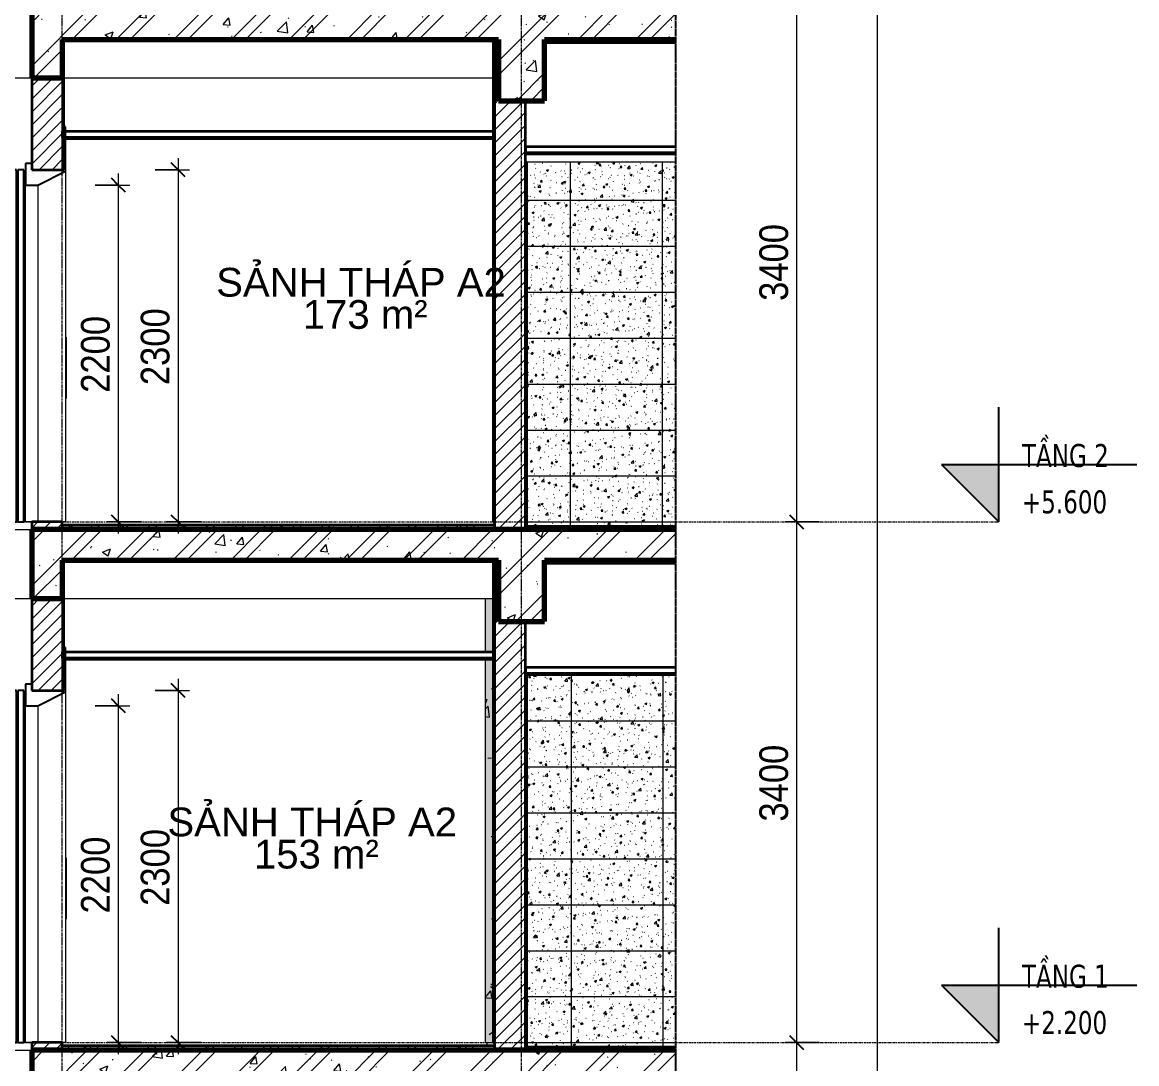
# Model space of a CAD drawing. Header units: millimetres. Extents: x 75015 to 108159, y -6470 to 34550.
# Drawn here: x 80291 to 87570, y 2062 to 8862 of the extents above; entities that cross this region are included whole.
import ezdxf

# ---------------------------------------------------------------- set-up
doc = ezdxf.new("R2010")
doc.units = ezdxf.units.MM
for name, pattern in [('Centre', [31.75, 6.35, -4.7625, 15.875, -4.7625]), ('Grid Line', [22.225, 12.7, -3.175, 3.175, -3.175]), ('Hidden', [7.14375, 4.7625, -2.38125])]:
    doc.linetypes.add(name, pattern=pattern)
for name, color, linetype, lineweight in [('0-1', 7, 'Continuous', 5), ('A-ANNO-DIMS', 211, 'Continuous', 9), ('A-ANNO-DIMS-75', 211, 'Continuous', 9), ('A-AREA-IDEN', 2, 'Continuous', 9), ('A-CLNG-1', 250, 'Continuous', 35), ('A-CLNG-FNSH-1', 7, 'Continuous', 18), ('A-CLNG-PATT-1', 9, 'Continuous', 18), ('A-CLNG-PATT-3', 13, 'Continuous', 18), ('A-DETL-GENF', 92, 'Continuous', 18), ('A-DETL-GENF-1', 9, 'Continuous', 18), ('A-DETL-GENF-3', 92, 'Hidden', 25), ('A-DETL-WIDE', 214, 'Continuous', 70), ('A-DOOR', 31, 'Continuous', 18), ('A-DOOR-1', 31, 'Continuous', 25), ('A-FLOR-1', 7, 'Continuous', 18), ('A-FLOR-FNSH-1', 250, 'Continuous', 35), ('A-FLOR-LEVL', 51, 'Continuous', 9), ('A-FLOR-LEVL-1', 51, 'Continuous', 25), ('A-FLOR-LEVL-2', 51, 'Centre', 9), ('A-FLOR-PATT-1', 43, 'Continuous', 18), ('A-FLOR-PATT-3', 8, 'Continuous', 18), ('A-WALL', 113, 'Continuous', 18), ('A-WALL-1', 250, 'Continuous', 35), ('A-WALL-PATT-1', 7, 'Continuous', 18), ('A-WALL-PATT-2', 9, 'Continuous', 18), ('A-WALL-PATT-4', 111, 'Continuous', 18), ('I-WALL', 2, 'Continuous', 18), ('I-WALL-1', 7, 'Continuous', 18), ('S-BEAM-1', 253, 'Continuous', 5), ('S-BEAM-2', 7, 'Continuous', 18), ('S-BEAM-3', 10, 'Continuous', 50), ('S-COLS-1', 7, 'Continuous', 18), ('S-GRID-1', 1, 'Grid Line', 9)]:
    doc.layers.add(name, color=color, linetype=linetype, lineweight=lineweight)
doc.styles.add('Arial', font='arial.ttf', dxfattribs={"height": 187.5})
doc.styles.add('Tahoma_B', font='tahomabd.ttf', dxfattribs={"width": 0.85, "height": 150})
doc.styles.add('UTM Avo', font='', dxfattribs={"width": 0.9, "height": 187.5})
doc.styles.get('UTM Avo').set_extended_font_data('UTM Avo')
doc.dimstyles.new('1_Dim_chi_tiet_2_5', dxfattribs={"dimscale": 304.8, "dimtxt": 187.368928, "dimasz": 0.295276, "dimexe": 0.246063, "dimexo": 0.0625, "dimgap": 0.024606, "dimtad": 1, "dimdec": 0, "dimrnd": 5, "dimzin": 0, "dimdsep": 46, "dimtxsty": 'UTM Avo', "dimblk1": 'OBLIQUE', "dimblk2": 'OBLIQUE', "dimsah": 1, "dimcen": 0.09, "dimdle": 0.246063, "dimazin": 0, "dimtfac": 1, "dimtdec": 4, "dimtix": 1, "dimtmove": 0, "dimatfit": 3, "dimfxl": 0.492126, "dimfxlon": 1, "dimtvp": 1, "dimtolj": 1, "dimtzin": 0, "dimarcsym": 2})
pattern_1 = [(50, (80335.15, 15725), (546.553, -47.817), [57.15, -628.65]), (355, (80335.15, 15725), (-105.728, 573.17), [45.72, -502.92]), (100.451, (80380.7, 15721), (440.828, 525.35), [48.57, -534.27]), (46.184, (80335.15, 15877.4), (813.237, -126.128), [85.725, -942.975]), (96.636, (80402.9, 15866.9), (712.207, 742.283), [72.855, -801.405]), (351.184, (80335.15, 15877.4), (712.215, 742.276), [68.58, -754.38]), (21, (80411.35, 15839.3), (454.843, -306.796), [57.15, -628.65]), (326, (80411.35, 15839.3), (185.406, 552.564), [45.72, -502.92]), (71.451, (80449.26, 15813.73), (640.251, 245.764), [48.57, -534.27]), (37.5, (80335.15, 15725), (9.2664, 253.665), [5.029, -491.795, 5.029, -505.511, -504.825]), (37.5, (80335.15, 15725), (9.2664, 253.665), [-1007.364, 5.029, -499.796]), (7.5, (80335.15, 15725), (200.4594, 300.5414), [5.029, -286.055, 5.029, -480.365, -192.405]), (7.5, (80335.15, 15725), (200.4594, 300.5414), [-776.478, 5.029, -187.376]), (327.5, (80165.23, 15725), (406.7728, -17.1864), [5.029, -185.471, 5.029, -589.331, -788.67]), (327.5, (80165.23, 15725), (406.7728, -17.1864), [-784.86, 5.029, -783.641]), (317.5, (80089.03, 15725), (444.388, 76.28), [5.029, -242.621, 5.029, -389.687, -560.07]), (317.5, (80089.03, 15725), (444.388, 76.28), [-642.366, 5.029, -555.041]), (45, (80335.15, 15725), (-188.5854, 188.5854), []), (45, (80335.15, 16010.75), (-188.5854, 188.5854), [])]
pattern_2 = [(50, (80335.15, 15725), (273.276, -23.909), [28.575, -314.325]), (355, (80335.15, 15725), (-52.8646, 286.585), [22.86, -251.46]), (100.451, (80357.93, 15723), (220.414, 262.6745), [24.285, -267.135]), (46.184, (80335.15, 15801.2), (406.619, -63.0646), [42.863, -471.488]), (96.636, (80369.04, 15795.94), (356.104, 371.141), [36.428, -400.703]), (351.184, (80335.15, 15801.2), (356.107, 371.138), [34.29, -377.19]), (21, (80373.25, 15782.15), (227.4212, -153.398), [28.575, -314.325]), (326, (80373.25, 15782.15), (92.7027, 276.282), [22.86, -251.46]), (71.451, (80392.2, 15769.37), (320.1254, 122.8816), [24.285, -267.135]), (37.5, (80335.15, 15725), (4.6325, 126.8326), [2.515, -245.897, 2.515, -252.755, -252.413]), (37.5, (80335.15, 15725), (4.6325, 126.8326), [-503.682, 2.515, -249.898]), (7.5, (80335.15, 15725), (100.2292, 150.2711), [2.515, -143.027, 2.515, -240.182, -96.203]), (7.5, (80335.15, 15725), (100.2292, 150.2711), [-388.239, 2.515, -93.688]), (327.5, (80250.19, 15725), (203.38684, -8.5935), [2.515, -92.735, 2.515, -294.665, -394.335]), (327.5, (80250.19, 15725), (203.38684, -8.5935), [-392.43, 2.515, -391.82]), (317.5, (80212.09, 15725), (222.1944, 38.1398), [2.515, -121.31, 2.515, -194.843, -280.035]), (317.5, (80212.09, 15725), (222.1944, 38.1398), [-321.183, 2.515, -277.52]), (45, (80335.15, 15725), (-94.2927, 94.2927), []), (45, (80335.15, 15867.88), (-94.2927, 94.2927), [])]
pattern_3 = [(45, (80335.154, 15725), (-26.5165, 26.5165), []), (135, (80335.154, 15725), (-26.5165, -26.5165), [])]
pattern_4 = [(50, (80335.15, 15725), (136.6383, -11.95415), [14.288, -157.163]), (355, (80335.15, 15725), (-26.4318, 143.293), [11.43, -125.73]), (100.451, (80346.54, 15724), (110.2073, 131.3379), [12.143, -133.568]), (46.184, (80335.15, 15763.1), (203.3093, -31.5316), [21.431, -235.744]), (96.636, (80352.1, 15760.47), (178.052, 185.5712), [18.214, -200.351]), (351.184, (80335.15, 15763.1), (178.0542, 185.5685), [17.145, -188.595]), (21, (80354.2, 15753.58), (113.7111, -76.6989), [14.287, -157.162]), (326, (80354.2, 15753.58), (46.352, 138.1412), [11.43, -125.73]), (71.451, (80363.68, 15747.18), (160.0634, 61.4411), [12.143, -133.568]), (37.5, (80335.154, 15725), (2.31655, 63.41591), [2.515, -121.691, 2.515, -125.12, -126.206]), (37.5, (80335.154, 15725), (2.31655, 63.41591), [-251.841, 2.515, -123.692]), (7.5, (80335.154, 15725), (50.11464, 75.13506), [2.515, -70.256, 2.515, -118.834, -48.101]), (7.5, (80335.154, 15725), (50.11464, 75.13506), [-194.12, 2.515, -45.587]), (327.5, (80292.673, 15725), (101.69342, -4.29674), [2.515, -45.11, 2.515, -146.075, -197.168]), (327.5, (80292.673, 15725), (101.69342, -4.29674), [-196.215, 2.515, -194.653]), (317.5, (80273.62, 15725), (111.0972, 19.0699), [2.515, -59.398, 2.515, -96.164, -140.018]), (317.5, (80273.62, 15725), (111.0972, 19.0699), [-160.592, 2.515, -137.503])]
pattern_5 = [(0, (80335.154, 15725), (304.8, 76.2), [25.146, -203.454, 25.146, -203.454, -1219.2]), (0, (80335.154, 15725), (304.8, 76.2), [-457.2, 25.146, -432.054, 25.146, -203.454, -533.4]), (0, (80335.154, 15725), (304.8, 76.2), [-1143, 25.146, -127.254, 25.146, -355.854]), (120, (80449.454, 15763.1), (-218.39114, 225.86454), [25.146, -203.454, 25.146, -203.454, -1219.2]), (120, (80449.454, 15763.1), (-218.39114, 225.86454), [-457.2, 25.146, -432.054, 25.146, -203.454, -533.4]), (120, (80449.454, 15763.1), (-218.39114, 225.86454), [-1143, 25.146, -127.254, 25.146, -355.854]), (240, (80487.554, 15915.5), (-86.40886, -302.06454), [25.146, -203.454, 25.146, -203.454, -1219.2]), (240, (80487.554, 15915.5), (-86.40886, -302.06454), [-457.2, 25.146, -432.054, 25.146, -203.454, -533.4]), (240, (80487.554, 15915.5), (-86.40886, -302.06454), [-1143, 25.146, -127.254, 25.146, -355.854])]
pattern_6 = [(45, (80335.154, 15725), (-42.4264, 42.4264), [])]
pattern_7 = [(50, (80335.15, 15725), (273.276, -23.909), [28.575, -314.325]), (355, (80335.15, 15725), (-52.8646, 286.585), [22.86, -251.46]), (100.451, (80357.93, 15723), (220.414, 262.6745), [24.285, -267.135]), (46.184, (80335.15, 15801.2), (406.619, -63.0646), [42.862, -471.487]), (96.636, (80369.04, 15795.94), (356.104, 371.141), [36.428, -400.703]), (351.184, (80335.15, 15801.2), (356.107, 371.138), [34.29, -377.19]), (21, (80373.25, 15782.15), (227.4212, -153.398), [28.575, -314.325]), (326, (80373.25, 15782.15), (92.7027, 276.282), [22.86, -251.46]), (71.451, (80392.2, 15769.37), (320.1254, 122.8816), [24.285, -267.135]), (37.5, (80335.15, 15725), (4.6325, 126.8326), [2.515, -245.897, 2.515, -252.755, -252.412]), (37.5, (80335.15, 15725), (4.6325, 126.8326), [-503.682, 2.515, -249.898]), (7.5, (80335.15, 15725), (100.2292, 150.2711), [2.515, -143.027, 2.515, -240.182, -96.202]), (7.5, (80335.15, 15725), (100.2292, 150.2711), [-388.239, 2.515, -93.688]), (327.5, (80250.19, 15725), (203.38684, -8.5935), [2.515, -92.735, 2.515, -294.665, -394.335]), (327.5, (80250.19, 15725), (203.38684, -8.5935), [-392.43, 2.515, -391.82]), (317.5, (80212.09, 15725), (222.1944, 38.1398), [2.515, -121.31, 2.515, -194.843, -280.035]), (317.5, (80212.09, 15725), (222.1944, 38.1398), [-321.183, 2.515, -277.52]), (45, (80335.15, 15725), (-94.2927, 94.2927), []), (45, (80335.15, 15867.88), (-94.2927, 94.2927), [])]
pattern_8 = [(0, (80335.15, 15725), (609.6, 152.4), [25.146, -432.054, 25.146, -432.054, -2438.4]), (0, (80335.15, 15725), (609.6, 152.4), [-914.4, 25.146, -889.254, 25.146, -432.054, -1066.8]), (0, (80335.15, 15725), (609.6, 152.4), [-2286, 25.146, -279.654, 25.146, -736.854]), (120, (80563.75, 15801.2), (-436.7823, 451.729), [25.146, -432.054, 25.146, -432.054, -2438.4]), (120, (80563.75, 15801.2), (-436.7823, 451.729), [-914.4, 25.146, -889.254, 25.146, -432.054, -1066.8]), (120, (80563.75, 15801.2), (-436.7823, 451.729), [-2286, 25.146, -279.654, 25.146, -736.854]), (240, (80639.95, 16106), (-172.8177, -604.129), [25.146, -432.054, 25.146, -432.054, -2438.4]), (240, (80639.95, 16106), (-172.8177, -604.129), [-914.4, 25.146, -889.254, 25.146, -432.054, -1066.8]), (240, (80639.95, 16106), (-172.8177, -604.129), [-2286, 25.146, -279.654, 25.146, -736.854])]
pattern_9 = [(45, (80335.154, 15725), (-39.77476, 39.77476), [])]
pattern_10 = [(50, (80335.15, 15725), (546.553, -47.817), [57.15, -628.65]), (355, (80335.15, 15725), (-105.728, 573.17), [45.72, -502.92]), (100.451, (80380.7, 15721), (440.828, 525.35), [48.57, -534.27]), (46.184, (80335.15, 15877.4), (813.237, -126.13), [85.725, -942.975]), (96.636, (80402.9, 15866.9), (712.207, 742.283), [72.855, -801.405]), (351.184, (80335.15, 15877.4), (712.215, 742.276), [68.58, -754.38]), (21, (80411.35, 15839.3), (454.843, -306.796), [57.15, -628.65]), (326, (80411.35, 15839.3), (185.406, 552.564), [45.72, -502.92]), (71.451, (80449.26, 15813.73), (640.251, 245.764), [48.57, -534.27]), (37.5, (80335.15, 15725), (9.2664, 253.665), [25.146, -471.678, 25.146, -485.394, -504.825]), (37.5, (80335.15, 15725), (9.2664, 253.665), [-1007.364, 25.146, -479.679]), (7.5, (80335.15, 15725), (200.4594, 300.5414), [25.146, -265.938, 25.146, -460.248, -192.405]), (7.5, (80335.15, 15725), (200.4594, 300.5414), [-776.478, 25.146, -167.259]), (327.5, (80165.23, 15725), (406.7728, -17.1864), [25.146, -165.354, 25.146, -569.214, -788.67]), (327.5, (80165.23, 15725), (406.7728, -17.1864), [-784.86, 25.146, -763.524]), (317.5, (80089.03, 15725), (444.388, 76.28), [25.146, -222.504, 25.146, -369.57, -560.07]), (317.5, (80089.03, 15725), (444.388, 76.28), [-642.366, 25.146, -534.924])]
pattern_11 = [(37.5, (80335.154, 15725), (-2.40047, 73.41204), [2.515, -55.397, 2.515, -62.255, -61.912]), (37.5, (80335.154, 15725), (-2.40047, 73.41204), [-122.682, 2.515, -59.398]), (7.5, (80335.15, 15725), (67.42816, 107.524), [2.515, -28.727, 2.515, -49.682, -20.002]), (7.5, (80335.15, 15725), (67.42816, 107.524), [-83.439, 2.515, -17.488]), (327.5, (80288.29, 15725), (118.6493, 0.21553), [2.515, -16.535, 2.515, -66.065, -89.535]), (327.5, (80288.29, 15725), (118.6493, 0.21553), [-87.63, 2.515, -87.02]), (317.5, (80288.29, 15725), (114.5339, 33.4393), [2.515, -7.01, 2.515, -42.443, -51.435]), (317.5, (80288.29, 15725), (114.5339, 33.4393), [-54.483, 2.515, -48.92])]

# ---------------------------------------------------------------- blocks, each defined once
blk = doc.blocks.new('NCV_TKTC_KET CAU_rvt-1-TKCS_THANG MÁY TM2 - MẶT CẮT')
at = {"layer": 'A-FLOR-PATT-1'}
h = blk.add_hatch(dxfattribs=at)
h.set_pattern_fill('FP_3', color=256, style=0, pattern_type=2)
h.set_pattern_definition(pattern_1)
h.paths.add_polyline_path([(83377.6, 8730), (83402.6, 8730), (83402.6, 8750), (83377.6, 8750), (83377.6, 8745.9)])
h.paths.add_polyline_path([(83702.6, 8730), (84557.2, 8730), (84557.2, 8750), (83702.6, 8750), (83702.6, 8730.3)])
h = blk.add_hatch(dxfattribs=at)
h.set_pattern_fill('FP_3', color=256, style=0, pattern_type=2)
h.set_pattern_definition(pattern_1)
h.paths.add_polyline_path([(83377.6, 8730), (83402.6, 8730), (83402.6, 8750), (83377.6, 8750), (83377.6, 8745.9)])
h.paths.add_polyline_path([(83702.6, 8730), (84557.2, 8730), (84557.2, 8750), (83702.6, 8750), (83702.6, 8730.3)])
h = blk.add_hatch(dxfattribs=at)
h.set_pattern_fill('FP_3', color=256, style=0, pattern_type=2)
h.set_pattern_definition(pattern_1)
h.paths.add_polyline_path([(83377.6, 5330), (83402.6, 5330), (83402.6, 5350), (83377.6, 5350), (83377.6, 5345.9)])
h.paths.add_polyline_path([(83702.6, 5330), (84557.2, 5330), (84557.2, 5350), (83702.6, 5350)])
h = blk.add_hatch(dxfattribs=at)
h.set_pattern_fill('FP_3', color=256, style=0, pattern_type=2)
h.set_pattern_definition(pattern_1)
h.paths.add_polyline_path([(83377.6, 5330), (83402.6, 5330), (83402.6, 5350), (83377.6, 5350), (83377.6, 5345.9)])
h.paths.add_polyline_path([(83702.6, 5330), (84557.2, 5330), (84557.2, 5350), (83702.6, 5350)])
at = {"layer": 'S-BEAM-1'}
for points in [[(80352.6, 8500), (80352.7, 8500), (80352.6, 8750)], [(80352.6, 5100), (80352.7, 5100), (80352.6, 5210.1)]]:
    blk.add_hatch(color=256, dxfattribs=at).paths.add_polyline_path(points)
at = {"layer": 'A-FLOR-FNSH-1'}
for p, q in [((83377.6, 8750), (83377.6, 8730)), ((83377.6, 8730), (83402.6, 8730)), ((83702.6, 8730), (84557.2, 8730)), ((83377.6, 5350), (83377.6, 5330)), ((83377.6, 5330), (83402.6, 5330)), ((83702.6, 5330), (84557.2, 5330))]:
    blk.add_line(p, q, dxfattribs=at)
at = {"layer": 'S-BEAM-2'}
for p, q in [((77452.6, 8500), (80352.6, 8500)), ((80562.6, 8500), (83367.6, 8500)), ((77452.6, 5550), (80352.6, 5550)), ((77452.6, 5100), (80352.6, 5100)), ((80562.6, 5100), (83367.6, 5100)), ((77452.6, 2150), (80352.6, 2150))]:
    blk.add_line(p, q, dxfattribs=at)
at = {"layer": 'S-BEAM-3'}
for p, q in [((80352.6, 8950), (80352.6, 8500)), ((80352.6, 5550), (80352.6, 5100))]:
    blk.add_line(p, q, dxfattribs=at)
at = {"layer": 'S-COLS-1'}
blk.add_line((83327.6, 2180), (83327.6, 2200), dxfattribs=at)
blk = doc.blocks.new('NCV_TKTC_TANG 2_rvt-1-TKCS_THANG MÁY TM2 - MẶT CẮT')
at = {"layer": 'A-CLNG-PATT-1'}
h = blk.add_hatch(dxfattribs=at)
h.set_pattern_fill('FP_5', color=256, style=0, pattern_type=2)
h.set_pattern_definition(pattern_3)
h.paths.add_polyline_path([(83577.6, 8000), (84557.2, 8000), (84557.2, 8010), (83577.6, 8010)])
at = {"layer": 'A-FLOR-1'}
h = blk.add_hatch(dxfattribs=at)
h.set_pattern_fill('FP_4', color=256, style=0, pattern_type=2)
h.set_pattern_definition(pattern_2)
h.paths.add_polyline_path([(83702.6, 5550), (84557.2, 5550), (84557.2, 5570), (83577.6, 5570), (83577.6, 5550)])
at = {"layer": 'A-WALL-PATT-1'}
h = blk.add_hatch(dxfattribs=at)
h.set_pattern_fill('FP_10', color=256, style=0, pattern_type=2)
h.set_pattern_definition([(0, (85072.56, 5600), (0, 300), []), (90, (85072.56, 5600), (-600, 4e-14), [])])
h.paths.add_polyline_path([(83587.6, 5570), (84557.2, 5570), (84557.2, 7950), (83587.6, 7950), (83587.6, 7684.4)])
at = {"layer": 'A-WALL-PATT-2'}
h = blk.add_hatch(dxfattribs=at)
h.set_pattern_fill('FP_11', color=256, style=0, pattern_type=2)
h.set_pattern_definition(pattern_5)
h.paths.add_polyline_path([(83587.6, 5550), (83587.6, 7950), (83577.6, 7950), (83577.6, 5550)])
h = blk.add_hatch(dxfattribs=at)
h.set_pattern_fill('FP_9', color=256, style=0, pattern_type=2)
h.set_pattern_definition(pattern_4)
h.paths.add_polyline_path([(83587.6, 5570), (84557.2, 5570), (84557.2, 7950), (83587.6, 7950), (83587.6, 7684.4)])
at = {"layer": 'A-CLNG-1'}
for p, q in [((84557.2, 8050), (83577.6, 8050)), ((83577.6, 8050), (83577.6, 8010)), ((84557.2, 8010), (83577.6, 8010))]:
    blk.add_line(p, q, dxfattribs=at)
at = {"layer": 'A-CLNG-FNSH-1'}
for p, q in [((83577.6, 8010), (83577.6, 8000)), ((83577.6, 8000), (84557.2, 8000))]:
    blk.add_line(p, q, dxfattribs=at)
at = {"layer": 'A-FLOR-FNSH-1'}
for p, q in [((84557.2, 5570), (83577.6, 5570)), ((83577.6, 5570), (83577.6, 5550))]:
    blk.add_line(p, q, dxfattribs=at)
at = {"layer": 'A-WALL-1'}
for p, q in [((83577.6, 7950), (83577.6, 5550)), ((83587.6, 7950), (83577.6, 7950)), ((83587.6, 5550), (83587.6, 7950))]:
    blk.add_line(p, q, dxfattribs=at)
at = {"layer": 'I-WALL-1'}
blk.add_line((84557.2, 7950), (83587.6, 7950), dxfattribs=at)
blk = doc.blocks.new('NCV_TKTC_TANG 1_rvt-1-TKCS_THANG MÁY TM2 - MẶT CẮT')
at = {"layer": 'A-CLNG-PATT-1'}
h = blk.add_hatch(dxfattribs=at)
h.set_pattern_fill('FP_5', color=256, style=0, pattern_type=2)
h.set_pattern_definition(pattern_3)
h.paths.add_polyline_path([(84557.2, 4600), (84557.2, 4610), (83577.6, 4610), (83577.6, 4600)])
at = {"layer": 'A-FLOR-1'}
h = blk.add_hatch(dxfattribs=at)
h.set_pattern_fill('FP_4', color=256, style=0, pattern_type=2)
h.set_pattern_definition(pattern_2)
h.paths.add_polyline_path([(83774, 2150), (84557.2, 2150), (84557.2, 2170), (83577.6, 2170), (83577.6, 2150)])
at = {"layer": 'A-WALL-PATT-1'}
h = blk.add_hatch(dxfattribs=at)
h.set_pattern_fill('FP_12', color=256, style=0, pattern_type=2)
h.set_pattern_definition([(0, (85677.56, 2200), (0, 300), []), (90, (85677.56, 2200), (-600, 4e-14), [])])
h.paths.add_polyline_path([(83587.6, 2170), (84557.2, 2170), (84557.2, 4600), (83587.6, 4600), (83587.6, 2735.8)])
at = {"layer": 'A-WALL-PATT-2'}
h = blk.add_hatch(dxfattribs=at)
h.set_pattern_fill('FP_11', color=256, style=0, pattern_type=2)
h.set_pattern_definition(pattern_5)
h.paths.add_polyline_path([(83587.6, 2150), (83587.6, 4600), (83577.6, 4600), (83577.6, 2150)])
h = blk.add_hatch(dxfattribs=at)
h.set_pattern_fill('FP_9', color=256, style=0, pattern_type=2)
h.set_pattern_definition(pattern_4)
h.paths.add_polyline_path([(83587.6, 2170), (84557.2, 2170), (84557.2, 4600), (83587.6, 4600), (83587.6, 2735.8)])
at = {"layer": 'A-CLNG-1'}
for p, q in [((84557.2, 4650), (83577.6, 4650)), ((83577.6, 4650), (83577.6, 4610)), ((84557.2, 4610), (83577.6, 4610))]:
    blk.add_line(p, q, dxfattribs=at)
at = {"layer": 'A-CLNG-FNSH-1'}
for p, q in [((83577.6, 4610), (83577.6, 4600)), ((83577.6, 4600), (84557.2, 4600))]:
    blk.add_line(p, q, dxfattribs=at)
at = {"layer": 'A-FLOR-FNSH-1'}
for p, q in [((84557.2, 2170), (83577.6, 2170)), ((83577.6, 2170), (83577.6, 2150))]:
    blk.add_line(p, q, dxfattribs=at)
at = {"layer": 'A-WALL-1'}
for p, q in [((83577.6, 4600), (83577.6, 2150)), ((83587.6, 4600), (83577.6, 4600)), ((83587.6, 2150), (83587.6, 4600))]:
    blk.add_line(p, q, dxfattribs=at)
blk = doc.blocks.new('Thang may HIEN - Dài x Rộng - 2200x1200-551375-TKCS_THANG MÁY TM2 - MẶT CẮT')
at = {"layer": 'A-DOOR'}
for p, q in [((77952.6, 4700), (80102.6, 4700)), ((80572.6, 4490), (80572.6, 2200)), ((80312.6, 2200), (80312.6, 4400)), ((80392.6, 4400), (80392.6, 2200)), ((80576.6, 3405.9), (80572.6, 3405.9)), ((80576.6, 3405.9), (80576.6, 3005.9)), ((80572.6, 3005.9), (80576.6, 3005.9)), ((80352.6, 2200), (80312.6, 2200)), ((80572.6, 2200), (80552.6, 2200))]:
    blk.add_line(p, q, dxfattribs=at)
at = {"layer": 'A-DOOR-1'}
for p, q in [((80552.6, 4780), (80552.6, 4500)), ((80572.6, 4780), (80552.6, 4780)), ((80572.6, 4490), (80572.6, 4780)), ((77952.6, 4700), (77902.6, 4700)), ((77902.6, 4700), (77902.6, 2200)), ((77952.6, 2200), (77952.6, 4700)), ((80152.6, 4700), (80102.6, 4700)), ((80102.6, 4700), (80102.6, 2200)), ((80152.6, 2200), (80152.6, 4700)), ((80352.6, 4540), (80312.6, 4540)), ((80312.6, 4540), (80312.6, 4400)), ((80352.6, 4500), (80352.6, 4540)), ((80102.6, 4450), (77952.6, 4450)), ((77952.6, 4450), (77952.6, 4400)), ((80102.6, 4400), (80102.6, 4450)), ((80252.2, 4500), (80212.2, 4500)), ((80212.2, 4500), (80212.2, 2200)), ((80252.2, 2200), (80252.2, 4500)), ((80302.2, 4500), (80262.2, 4500)), ((80262.2, 4500), (80262.2, 2200)), ((80302.2, 2200), (80302.2, 4500)), ((80552.6, 4500), (80352.6, 4500)), ((80392.6, 4400), (80572.6, 4490)), ((77952.6, 4400), (80102.6, 4400)), ((80312.6, 4400), (80392.6, 4400)), ((77902.6, 2200), (77952.6, 2200)), ((80102.6, 2250), (77952.6, 2250)), ((77952.6, 2250), (77952.6, 2200)), ((77952.6, 2200), (80102.6, 2200)), ((80102.6, 2200), (80102.6, 2250)), ((80102.6, 2200), (80152.6, 2200)), ((80212.2, 2200), (80252.2, 2200)), ((80262.2, 2200), (80302.2, 2200))]:
    blk.add_line(p, q, dxfattribs=at)
blk = doc.blocks.new('Thang may HIEN - Dài x Rộng - 2200x1200-V3-TKCS_THANG MÁY TM2 - MẶT CẮT')
at = {"layer": 'A-DOOR'}
for p, q in [((77952.6, 8100), (80102.6, 8100)), ((80572.6, 7890), (80572.6, 5600)), ((80312.6, 5600), (80312.6, 7800)), ((80392.6, 7800), (80392.6, 5600)), ((80576.6, 6805.9), (80572.6, 6805.9)), ((80576.6, 6805.9), (80576.6, 6405.9)), ((80572.6, 6405.9), (80576.6, 6405.9)), ((80352.6, 5600), (80312.6, 5600)), ((80572.6, 5600), (80552.6, 5600))]:
    blk.add_line(p, q, dxfattribs=at)
at = {"layer": 'A-DOOR-1'}
for p, q in [((80552.6, 8180), (80552.6, 7900)), ((80572.6, 8180), (80552.6, 8180)), ((80572.6, 7890), (80572.6, 8180)), ((77952.6, 8100), (77902.6, 8100)), ((77902.6, 8100), (77902.6, 5600)), ((77952.6, 5600), (77952.6, 8100)), ((80152.6, 8100), (80102.6, 8100)), ((80102.6, 8100), (80102.6, 5600)), ((80152.6, 5600), (80152.6, 8100)), ((80352.6, 7940), (80312.6, 7940)), ((80312.6, 7940), (80312.6, 7800)), ((80352.6, 7900), (80352.6, 7940)), ((80252.2, 7900), (80212.2, 7900)), ((80212.2, 7900), (80212.2, 5600)), ((80252.2, 5600), (80252.2, 7900)), ((80302.2, 7900), (80262.2, 7900)), ((80262.2, 7900), (80262.2, 5600)), ((80302.2, 5600), (80302.2, 7900)), ((80552.6, 7900), (80352.6, 7900)), ((80392.6, 7800), (80572.6, 7890)), ((80102.6, 7850), (77952.6, 7850)), ((77952.6, 7850), (77952.6, 7800)), ((77952.6, 7800), (80102.6, 7800)), ((80102.6, 7800), (80102.6, 7850)), ((80312.6, 7800), (80392.6, 7800)), ((80102.6, 5650), (77952.6, 5650)), ((77952.6, 5650), (77952.6, 5600)), ((80102.6, 5600), (80102.6, 5650)), ((77902.6, 5600), (77952.6, 5600)), ((77952.6, 5600), (80102.6, 5600)), ((80102.6, 5600), (80152.6, 5600)), ((80212.2, 5600), (80252.2, 5600)), ((80262.2, 5600), (80302.2, 5600))]:
    blk.add_line(p, q, dxfattribs=at)
blk = doc.blocks.new('BORDER VIEW - BORDER VIEW-3767618-TKCS_THANG MÁY TM2 - MẶT CẮT')
at = {"layer": 'A-DETL-GENF-3'}
blk.add_line((84557.2, 33952.5), (84557.2, -4450), dxfattribs=at)
blk = doc.blocks.new('Level - CAO ĐỘ LEVEL-350587-TKCS_THANG MÁY TM2 - MẶT CẮT')
at = {"layer": 'A-FLOR-LEVL'}
blk.add_hatch(color=256, dxfattribs=at).paths.add_polyline_path([(86670.3, 2575), (86670.3, 2200), (86295.3, 2575)])
at = {"layer": 'A-FLOR-LEVL-1'}
for p, q in [((86670.3, 2200), (86670.3, 2950)), ((86295.3, 2575), (86670.3, 2200)), ((86295.3, 2575), (87570.3, 2575))]:
    blk.add_line(p, q, dxfattribs=at)
blk = doc.blocks.new('DIMBLOCK11-TKCS_THANG MÁY TM2 - MẶT CẮT')
at = {"layer": 'A-ANNO-DIMS-75', "lineweight": 25}
for p, q in [((85349.1, 9000), (85304.1, 9045)), ((85349.1, 9000), (85394.1, 8955)), ((85349.1, 5600), (85304.1, 5645)), ((85349.1, 5600), (85394.1, 5555))]:
    blk.add_line(p, q, dxfattribs=at)
at = {"layer": 'A-ANNO-DIMS-75'}
for p, q in [((85499.1, 9000), (85274.1, 9000)), ((85349.1, 9000), (85349.1, 5600)), ((85349.1, 9000), (85499.1, 9000)), ((85499.1, 5600), (85274.1, 5600)), ((85349.1, 5600), (85499.1, 5600))]:
    blk.add_line(p, q, dxfattribs=at)
at = {"layer": 'A-ANNO-DIMS-75', "color": 0, "insert": (85105.5, 7043.2), "char_height": 187.5, "width": 616.236, "attachment_point": 1, "rotation": 90, "line_spacing_factor": 1.110334, "style": 'UTM Avo'}
blk.add_mtext('3400', dxfattribs=at)
blk = doc.blocks.new('_Oblique')
at = {"color": 0, "linetype": 'ByBlock', "lineweight": -2}
blk.add_line((-0.5, -0.5), (0.5, 0.5), dxfattribs=at)
blk = doc.blocks.new('DIMBLOCK12-TKCS_THANG MÁY TM2 - MẶT CẮT')
at = {"layer": 'A-ANNO-DIMS-75', "lineweight": 25}
for p, q in [((85349.1, 5600), (85304.1, 5645)), ((85349.1, 5600), (85394.1, 5555)), ((85349.1, 2200), (85304.1, 2245)), ((85349.1, 2200), (85394.1, 2155))]:
    blk.add_line(p, q, dxfattribs=at)
at = {"layer": 'A-ANNO-DIMS-75'}
for p, q in [((85499.1, 5600), (85274.1, 5600)), ((85349.1, 5600), (85349.1, 2200)), ((85349.1, 5600), (85499.1, 5600)), ((85499.1, 2200), (85274.1, 2200)), ((85349.1, 2200), (85499.1, 2200))]:
    blk.add_line(p, q, dxfattribs=at)
at = {"layer": 'A-ANNO-DIMS-75', "color": 0, "insert": (85105.5, 3643.2), "char_height": 187.5, "width": 616.236, "attachment_point": 1, "rotation": 90, "line_spacing_factor": 1.110334, "style": 'UTM Avo'}
blk.add_mtext('3400', dxfattribs=at)
blk = doc.blocks.new('DIMBLOCK13-TKCS_THANG MÁY TM2 - MẶT CẮT')
at = {"layer": 'A-ANNO-DIMS-75'}
for p, q in [((85499.1, 2200), (85274.1, 2200)), ((85349.1, 2200), (85349.1, -2075)), ((85349.1, 2200), (85499.1, 2200)), ((85499.1, -2000), (85274.1, -2000)), ((85349.1, -2000), (85499.1, -2000))]:
    blk.add_line(p, q, dxfattribs=at)
at = {"layer": 'A-ANNO-DIMS-75', "lineweight": 25}
for p, q in [((85349.1, 2200), (85304.1, 2245)), ((85349.1, 2200), (85394.1, 2155)), ((85349.1, -2000), (85304.1, -1955)), ((85349.1, -2000), (85394.1, -2045))]:
    blk.add_line(p, q, dxfattribs=at)
at = {"layer": 'A-ANNO-DIMS-75', "color": 0, "insert": (85105.5, -156.8), "char_height": 187.5, "width": 616.236, "attachment_point": 1, "rotation": 90, "line_spacing_factor": 1.110334, "style": 'UTM Avo'}
blk.add_mtext('4200', dxfattribs=at)
blk = doc.blocks.new('DIMBLOCK14-TKCS_THANG MÁY TM2 - MẶT CẮT')
at = {"layer": 'A-ANNO-DIMS-75'}
for p, q in [((85874.1, 33875), (85874.1, -2075)), ((85724.1, 33800), (85949.1, 33800)), ((85874.1, 33800), (85724.1, 33800)), ((86024.1, -2000), (85799.1, -2000)), ((85874.1, -2000), (86024.1, -2000))]:
    blk.add_line(p, q, dxfattribs=at)
at = {"layer": 'A-ANNO-DIMS-75', "lineweight": 25}
for p, q in [((85874.1, 33800), (85829.1, 33845)), ((85874.1, 33800), (85919.1, 33755)), ((85874.1, -2000), (85829.1, -1955)), ((85874.1, -2000), (85919.1, -2045))]:
    blk.add_line(p, q, dxfattribs=at)
at = {"layer": 'A-ANNO-DIMS-75', "color": 0, "insert": (85630.5, 15579), "char_height": 187.5, "width": 770.294, "attachment_point": 1, "rotation": 90, "line_spacing_factor": 1.110334, "style": 'UTM Avo'}
blk.add_mtext('35800', dxfattribs=at)
blk = doc.blocks.new('DIMBLOCK20-TKCS_THANG MÁY TM2 - MẶT CẮT')
at = {"layer": 'A-ANNO-DIMS-75', "lineweight": 25}
for p, q in [((80918, 4400), (80873, 4445)), ((80918, 4400), (80963, 4355)), ((80918, 2200), (80873, 2245)), ((80918, 2200), (80963, 2155))]:
    blk.add_line(p, q, dxfattribs=at)
at = {"layer": 'A-ANNO-DIMS-75'}
for p, q in [((80918, 4475), (80918, 2125)), ((80768, 4400), (80993, 4400)), ((80918, 4400), (80768, 4400)), ((81068, 2200), (80843, 2200)), ((80918, 2200), (81068, 2200))]:
    blk.add_line(p, q, dxfattribs=at)
at = {"layer": 'A-ANNO-DIMS-75', "color": 0, "insert": (80674.4, 3043.2), "char_height": 187.5, "width": 616.236, "attachment_point": 1, "rotation": 90, "line_spacing_factor": 1.110334, "style": 'UTM Avo'}
blk.add_mtext('2200', dxfattribs=at)
blk = doc.blocks.new('DIMBLOCK21-TKCS_THANG MÁY TM2 - MẶT CẮT')
at = {"layer": 'A-ANNO-DIMS-75', "lineweight": 25}
for p, q in [((81308.5, 4500), (81263.5, 4545)), ((81308.5, 4500), (81353.5, 4455)), ((81308.5, 2200), (81263.5, 2245)), ((81308.5, 2200), (81353.5, 2155))]:
    blk.add_line(p, q, dxfattribs=at)
at = {"layer": 'A-ANNO-DIMS-75'}
for p, q in [((81308.5, 4575), (81308.5, 2125)), ((81158.5, 4500), (81383.5, 4500)), ((81308.5, 4500), (81158.5, 4500)), ((81458.5, 2200), (81233.5, 2200)), ((81308.5, 2200), (81458.5, 2200))]:
    blk.add_line(p, q, dxfattribs=at)
at = {"layer": 'A-ANNO-DIMS-75', "color": 0, "insert": (81064.9, 3093.2), "char_height": 187.5, "width": 616.236, "attachment_point": 1, "rotation": 90, "line_spacing_factor": 1.110334, "style": 'UTM Avo'}
blk.add_mtext('2300', dxfattribs=at)
blk = doc.blocks.new('DIMBLOCK22-TKCS_THANG MÁY TM2 - MẶT CẮT')
at = {"layer": 'A-ANNO-DIMS-75'}
for p, q in [((80918, 7875), (80918, 5525)), ((80768, 7800), (80993, 7800)), ((80918, 7800), (80768, 7800)), ((81068, 5600), (80843, 5600)), ((80918, 5600), (81068, 5600))]:
    blk.add_line(p, q, dxfattribs=at)
at = {"layer": 'A-ANNO-DIMS-75', "lineweight": 25}
for p, q in [((80918, 7800), (80873, 7845)), ((80918, 7800), (80963, 7755)), ((80918, 5600), (80873, 5645)), ((80918, 5600), (80963, 5555))]:
    blk.add_line(p, q, dxfattribs=at)
at = {"layer": 'A-ANNO-DIMS-75', "color": 0, "insert": (80674.4, 6443.2), "char_height": 187.5, "width": 616.236, "attachment_point": 1, "rotation": 90, "line_spacing_factor": 1.110334, "style": 'UTM Avo'}
blk.add_mtext('2200', dxfattribs=at)
blk = doc.blocks.new('DIMBLOCK23-TKCS_THANG MÁY TM2 - MẶT CẮT')
at = {"layer": 'A-ANNO-DIMS-75', "lineweight": 25}
for p, q in [((81308.5, 7900), (81263.5, 7945)), ((81308.5, 7900), (81353.5, 7855)), ((81308.5, 5600), (81263.5, 5645)), ((81308.5, 5600), (81353.5, 5555))]:
    blk.add_line(p, q, dxfattribs=at)
at = {"layer": 'A-ANNO-DIMS-75'}
for p, q in [((81308.5, 7975), (81308.5, 5525)), ((81158.5, 7900), (81383.5, 7900)), ((81308.5, 7900), (81158.5, 7900)), ((81458.5, 5600), (81233.5, 5600)), ((81308.5, 5600), (81458.5, 5600))]:
    blk.add_line(p, q, dxfattribs=at)
at = {"layer": 'A-ANNO-DIMS-75', "color": 0, "insert": (81064.9, 6493.2), "char_height": 187.5, "width": 616.236, "attachment_point": 1, "rotation": 90, "line_spacing_factor": 1.110334, "style": 'UTM Avo'}
blk.add_mtext('2300', dxfattribs=at)

msp = doc.modelspace()

# ---------------------------------------------------------------- hatches: boundary and pattern name
at = {"layer": 'A-CLNG-PATT-3'}
h = msp.add_hatch(dxfattribs=at)
h.set_pattern_fill('FP_14', color=256, style=0, pattern_type=2)
h.set_pattern_definition(pattern_8)
h.paths.add_polyline_path([(82796.8, 8100), (83377.6, 8100), (83377.6, 8110), (80552.6, 8110), (80552.6, 8100), (82308.2, 8100)])
h = msp.add_hatch(dxfattribs=at)
h.set_pattern_fill('FP_14', color=256, style=0, pattern_type=2)
h.set_pattern_definition(pattern_8)
h.paths.add_polyline_path([(82796.8, 4700), (83377.6, 4700), (83377.6, 4710), (80552.6, 4710), (80552.6, 4700), (81819.6, 4700)])
at = {"layer": 'A-DETL-GENF-1'}
h = msp.add_hatch(dxfattribs=at)
h.set_pattern_fill('FP_3', color=256, style=0, pattern_type=2)
h.set_pattern_definition(pattern_1)
h.paths.add_polyline_path([(83702.6, 8350), (83702.6, 8750), (84557.2, 8750), (84557.2, 8950), (80352.7, 8950), (80352.7, 8500), (80552.7, 8500), (80552.7, 8750), (83402.6, 8750), (83402.6, 8350)])
h.paths.add_polyline_path([(77152.6, 8350), (77452.6, 8350), (77452.6, 8950), (76952.6, 8950), (76952.6, 8750), (77152.6, 8750)])
h = msp.add_hatch(dxfattribs=at)
h.set_pattern_fill('FP_3', color=256, style=0, pattern_type=2)
h.set_pattern_definition(pattern_1)
h.paths.add_polyline_path([(77452.6, 4950), (77452.6, 5550), (76952.6, 5550), (76952.6, 5350), (77152.6, 5350), (77152.6, 4950)])
h.paths.add_polyline_path([(83402.6, 4950), (83702.6, 4950), (83702.6, 5350), (84557.2, 5350), (84557.2, 5550), (80352.7, 5550), (80352.7, 5100), (80552.7, 5100), (80552.7, 5350), (83402.6, 5350), (83402.6, 5210.1)])
h = msp.add_hatch(dxfattribs=at)
h.set_pattern_fill('FP_3', color=256, style=0, pattern_type=2)
h.set_pattern_definition(pattern_1)
h.paths.add_polyline_path([(77452.6, 1550), (77452.6, 2150), (76952.6, 2150), (76952.6, 1950), (77152.6, 1950), (77152.6, 1550)])
h.paths.add_polyline_path([(83702.6, 1550), (83702.6, 1950), (84557.2, 1950), (84557.2, 2150), (80352.7, 2150), (80352.7, 1700), (80552.7, 1700), (80552.7, 1950), (83402.6, 1950), (83402.6, 1550)])
at = {"layer": 'A-FLOR-PATT-3'}
h = msp.add_hatch(dxfattribs=at)
h.set_pattern_fill('FP_2', color=256, style=0, pattern_type=2)
h.set_pattern_definition(pattern_7)
h.paths.add_polyline_path([(83377.6, 5550), (83377.6, 5580), (80552.6, 5580), (80552.7, 5550), (81682.6, 5550)])
h = msp.add_hatch(dxfattribs=at)
h.set_pattern_fill('FP_2', color=256, style=0, pattern_type=2)
h.set_pattern_definition(pattern_7)
h.paths.add_polyline_path([(83377.6, 2150), (83377.6, 2180), (80552.6, 2180), (80552.7, 2150), (82796.8, 2150)])
at = {"layer": 'A-WALL-PATT-4'}
h = msp.add_hatch(dxfattribs=at)
h.set_pattern_fill('FP_6', color=256, style=0, pattern_type=2)
h.set_pattern_definition(pattern_9)
h.paths.add_polyline_path([(80562.6, 7900), (80562.6, 8750), (80552.7, 8750), (80552.7, 7900)])
h.paths.add_polyline_path([(80560.1, 8950), (80562.6, 8950), (80562.6, 9000), (80552.6, 9000), (80552.7, 8950)])
h = msp.add_hatch(dxfattribs=at)
h.set_pattern_fill('FP_6', color=256, style=0, pattern_type=2)
h.set_pattern_definition(pattern_9)
h.paths.add_polyline_path([(83367.6, 5600), (83377.6, 5600), (83377.6, 8750), (83367.6, 8750), (83367.6, 7684.4)])
h.paths.add_polyline_path([(83367.6, 8950), (83377.6, 8950), (83377.6, 9000), (83367.6, 9000)])
h = msp.add_hatch(dxfattribs=at)
h.set_pattern_fill('FP_1', color=256, style=0, pattern_type=2)
h.set_pattern_definition(pattern_6)
h.paths.add_polyline_path([(83377.6, 5550), (83577.6, 5550), (83577.6, 8350), (83402.6, 8350), (83402.6, 8750), (83377.6, 8750), (83377.6, 7684.4)])
h = msp.add_hatch(dxfattribs=at)
h.set_pattern_fill('FP_1', color=256, style=0, pattern_type=2)
h.set_pattern_definition(pattern_6)
h.paths.add_polyline_path([(80552.6, 5550), (80552.6, 5600), (80352.6, 5600), (80352.7, 5550)])
h.paths.add_polyline_path([(80552.6, 7900), (80552.6, 8500), (80352.7, 8500), (80352.7, 7900)])
h = msp.add_hatch(dxfattribs=at)
h.set_pattern_fill('FP_6', color=256, style=0, pattern_type=2)
h.set_pattern_definition(pattern_9)
h.paths.add_polyline_path([(80552.7, 4500), (80562.6, 4500), (80562.6, 5350), (80552.7, 5350), (80552.6, 4500)])
h = msp.add_hatch(dxfattribs=at)
h.set_pattern_fill('FP_6', color=256, style=0, pattern_type=2)
h.set_pattern_definition(pattern_9)
h.paths.add_polyline_path([(83367.6, 2200), (83377.6, 2200), (83377.6, 5350), (83367.6, 5350), (83367.6, 2735.8)])
h = msp.add_hatch(dxfattribs=at)
h.set_pattern_fill('FP_1', color=256, style=0, pattern_type=2)
h.set_pattern_definition(pattern_6)
h.paths.add_polyline_path([(83377.6, 2150), (83577.6, 2150), (83577.6, 4950), (83402.6, 4950), (83402.6, 5350), (83377.6, 5350), (83377.6, 2735.8)])
h = msp.add_hatch(dxfattribs=at)
h.set_pattern_fill('FP_1', color=256, style=0, pattern_type=2)
h.set_pattern_definition(pattern_6)
h.paths.add_polyline_path([(80352.7, 2150), (80552.6, 2150), (80552.6, 2200), (80352.6, 2200), (80352.6, 2150)])
h.paths.add_polyline_path([(80552.6, 4500), (80552.6, 5100), (80352.7, 5100), (80352.7, 4500)])
h = msp.add_hatch(dxfattribs=at)
h.set_pattern_fill('FP_7', color=256, style=0, pattern_type=2)
h.set_pattern_definition(pattern_10)
h.paths.add_polyline_path([(83317.6, 2200), (83327.6, 2200), (83327.6, 4700), (83317.6, 4700), (83317.6, 2735.8)])
h.paths.add_polyline_path([(83317.6, 4750), (83327.6, 4750), (83327.6, 5100), (83317.6, 5100)])
h = msp.add_hatch(dxfattribs=at)
h.set_pattern_fill('FP_15', color=256, style=0, pattern_type=2)
h.set_pattern_definition(pattern_11)
h.paths.add_polyline_path([(83317.6, 2200), (83327.6, 2200), (83327.6, 4700), (83317.6, 4700), (83317.6, 2735.8)])
h.paths.add_polyline_path([(83317.6, 4750), (83327.6, 4750), (83327.6, 5100), (83317.6, 5100)])
h = msp.add_hatch(dxfattribs=at)
h.set_pattern_fill('FP_7', color=256, style=0, pattern_type=2)
h.set_pattern_definition(pattern_10)
h.paths.add_polyline_path([(83327.6, 2200), (83367.6, 2200), (83367.6, 4700), (83327.6, 4700), (83327.6, 2735.8)])
h.paths.add_polyline_path([(83327.6, 4750), (83367.6, 4750), (83367.6, 5100), (83327.6, 5100)])
h = msp.add_hatch(dxfattribs=at)
h.set_pattern_fill('FP_15', color=256, style=0, pattern_type=2)
h.set_pattern_definition(pattern_11)
h.paths.add_polyline_path([(83327.6, 2200), (83367.6, 2200), (83367.6, 4700), (83327.6, 4700), (83327.6, 2735.8)])
h.paths.add_polyline_path([(83327.6, 4750), (83367.6, 4750), (83367.6, 5100), (83327.6, 5100)])

# ---------------------------------------------------------------- linework, layer by layer
at = {"layer": 'A-CLNG-1'}
for p, q in [((83377.6, 8150), (80552.6, 8150)), ((80552.6, 8150), (80552.6, 8110)), ((83377.6, 8110), (80552.6, 8110)), ((83377.6, 4750), (80552.6, 4750)), ((80552.6, 4750), (80552.6, 4710)), ((83377.6, 4710), (80552.6, 4710))]:
    msp.add_line(p, q, dxfattribs=at)
at = {"layer": 'A-CLNG-FNSH-1'}
for p, q in [((80552.6, 8110), (80552.6, 8100)), ((80552.6, 8100), (83377.6, 8100)), ((80552.6, 4710), (80552.6, 4700)), ((80552.6, 4700), (83377.6, 4700))]:
    msp.add_line(p, q, dxfattribs=at)
at = {"layer": 'A-DETL-WIDE'}
for p, q in [((80352.7, 8950), (80352.7, 8500)), ((80552.7, 8500), (80552.7, 8750)), ((80552.7, 8750), (83402.6, 8750)), ((83402.6, 8750), (83402.6, 8350)), ((83702.6, 8350), (83702.6, 8750)), ((83702.6, 8750), (84557.2, 8750)), ((80352.7, 8500), (80552.7, 8500)), ((83402.6, 8350), (83702.6, 8350)), ((84557.2, 5550), (80352.7, 5550)), ((80352.7, 5550), (80352.7, 5100)), ((80552.7, 5100), (80552.7, 5350)), ((80552.7, 5350), (83402.6, 5350)), ((83402.6, 5350), (83402.6, 4950)), ((83702.6, 4950), (83702.6, 5350)), ((83702.6, 5350), (84557.2, 5350)), ((80352.7, 5100), (80552.7, 5100)), ((83402.6, 4950), (83702.6, 4950)), ((84557.2, 2150), (80352.7, 2150)), ((80352.7, 2150), (80352.7, 1700))]:
    msp.add_line(p, q, dxfattribs=at)
at = {"layer": 'A-FLOR-FNSH-1'}
for p, q in [((83377.6, 5580), (80552.6, 5580)), ((80552.6, 5580), (80552.6, 5550)), ((83377.6, 2180), (80552.6, 2180))]:
    msp.add_line(p, q, dxfattribs=at)
at = {"layer": 'A-FLOR-LEVL-2'}
for p, q in [((75014.7, 5600), (86670.3, 5600)), ((75014.7, 2200), (86670.3, 2200))]:
    msp.add_line(p, q, dxfattribs=at)
at = {"layer": 'A-WALL'}
for p, q in [((80552.6, 7900), (80552.6, 8500)), ((80552.6, 4500), (80552.6, 5100))]:
    msp.add_line(p, q, dxfattribs=at)
at = {"layer": 'A-WALL-1'}
for p, q in [((80352.6, 8800), (80352.6, 7900)), ((80562.6, 7900), (80562.6, 8750)), ((83367.6, 8750), (83367.6, 5600)), ((83377.6, 5550), (83377.6, 8750)), ((83577.6, 5550), (83577.6, 8350)), ((80352.6, 7900), (80562.6, 7900)), ((80352.6, 5600), (80352.6, 5550)), ((80552.6, 5600), (80352.6, 5600)), ((80552.6, 5550), (80552.6, 5600)), ((83367.6, 5600), (83377.6, 5600)), ((80352.6, 5400), (80352.6, 4500)), ((80562.6, 4500), (80562.6, 5350)), ((83367.6, 5350), (83367.6, 2200)), ((83377.6, 2150), (83377.6, 5350)), ((83577.6, 2150), (83577.6, 4950)), ((80352.6, 4500), (80562.6, 4500)), ((80352.6, 2200), (80352.6, 2150)), ((80552.6, 2200), (80352.6, 2200)), ((80552.6, 2150), (80552.6, 2200)), ((83367.6, 2200), (83377.6, 2200))]:
    msp.add_line(p, q, dxfattribs=at)
at = {"layer": 'I-WALL'}
for p, q in [((83317.6, 4750), (83317.6, 5100)), ((83317.6, 2200), (83317.6, 4700)), ((83317.6, 2200), (83367.6, 2200))]:
    msp.add_line(p, q, dxfattribs=at)
at = {"layer": 'S-GRID-1'}
for p, q in [((80552.6, -3920.3), (80552.6, 32410.9)), ((83552.6, -3920.3), (83552.6, 32410.9))]:
    msp.add_line(p, q, dxfattribs=at)

# ---------------------------------------------------------------- block references
at = {"layer": '0-1'}
for name in ['NCV_TKTC_KET CAU_rvt-1-TKCS_THANG MÁY TM2 - MẶT CẮT', 'NCV_TKTC_TANG 2_rvt-1-TKCS_THANG MÁY TM2 - MẶT CẮT', 'NCV_TKTC_TANG 1_rvt-1-TKCS_THANG MÁY TM2 - MẶT CẮT']:
    msp.add_blockref(name, (0, 0), dxfattribs=at)
at = {"layer": 'A-DETL-GENF'}
msp.add_blockref('BORDER VIEW - BORDER VIEW-3767618-TKCS_THANG MÁY TM2 - MẶT CẮT', (0, 0), dxfattribs=at)
at = {"layer": 'A-DOOR'}
for name in ['Thang may HIEN - Dài x Rộng - 2200x1200-V3-TKCS_THANG MÁY TM2 - MẶT CẮT', 'Thang may HIEN - Dài x Rộng - 2200x1200-551375-TKCS_THANG MÁY TM2 - MẶT CẮT']:
    msp.add_blockref(name, (0, 0), dxfattribs=at)
at = {"layer": 'A-FLOR-LEVL-1'}
for p in [(0, 3400), (0, 0)]:
    msp.add_blockref('Level - CAO ĐỘ LEVEL-350587-TKCS_THANG MÁY TM2 - MẶT CẮT', p, dxfattribs=at)

# ---------------------------------------------------------------- texts
at = {"layer": 'A-AREA-IDEN', "char_height": 187.5, "line_spacing_factor": 0.936439, "style": 'Arial'}
for s, insert, width, attachment_point in [('\\pt3.75,7.5,11.25,15,18.75,22.5,26.25,30,33.75,37.5,41.25,45,48.75,52.5,56.25,60,63.75,67.5,71.25,75,78.75,82.5,86.25,90,93.75,97.5,101.25,105,108.75,112.5,116.25,120;SẢNH THÁP A2', (82503.6, 7068.7), 1895.25, 8), ('\\pt3.75,7.5,11.25,15,18.75,22.5,26.25,30,33.75,37.5,41.25,45,48.75,52.5,56.25,60,63.75,67.5,71.25,75,78.75,82.5,86.25,90,93.75,97.5,101.25,105,108.75,112.5,116.25,120;173 m²', (82530.8, 6953.4), 823.5, 5), ('\\pt3.75,7.5,11.25,15,18.75,22.5,26.25,30,33.75,37.5,41.25,45,48.75,52.5,56.25,60,63.75,67.5,71.25,75,78.75,82.5,86.25,90,93.75,97.5,101.25,105,108.75,112.5,116.25,120;SẢNH THÁP A2', (82185, 3544.7), 1895.25, 8), ('\\pt3.75,7.5,11.25,15,18.75,22.5,26.25,30,33.75,37.5,41.25,45,48.75,52.5,56.25,60,63.75,67.5,71.25,75,78.75,82.5,86.25,90,93.75,97.5,101.25,105,108.75,112.5,116.25,120;153 m²', (82212.2, 3429.4), 823.5, 5)]:
    msp.add_mtext(s, dxfattribs=dict(at, insert=insert, width=width, attachment_point=attachment_point))
at = {"layer": 'A-FLOR-LEVL', "char_height": 150, "line_spacing_factor": 0.996129, "style": 'Tahoma_B'}
for s, insert, width, attachment_point in [('\\pt765,1530,2295,3060,3825,4590,5355,6120,6885,7650,8415,9180,9945,10710,11475,12240,13005,13770,14535,15300,16065,16830,17595,18360,19125,19890,20655,21420,22185,22950,23715,24480;TẦNG 2', (86820.7, 5955.8), 678.937, 7), ('\\pt318.75,637.5,956.25,1275,1593.75,1912.5,2231.25,2550,2868.75,3187.5,3506.25,3825,4143.75,4462.5,4781.25,5100,5418.75,5737.5,6056.25,6375,6693.75,7012.5,7331.25,7650,7968.75,8287.5,8606.25,8925,9243.75,9562.5,9881.25,10200;+5.600', (86820.7, 5806.3), 662.362, 1), ('\\pt765,1530,2295,3060,3825,4590,5355,6120,6885,7650,8415,9180,9945,10710,11475,12240,13005,13770,14535,15300,16065,16830,17595,18360,19125,19890,20655,21420,22185,22950,23715,24480;TẦNG 1', (86820.7, 2555.8), 678.937, 7), ('\\pt318.75,637.5,956.25,1275,1593.75,1912.5,2231.25,2550,2868.75,3187.5,3506.25,3825,4143.75,4462.5,4781.25,5100,5418.75,5737.5,6056.25,6375,6693.75,7012.5,7331.25,7650,7968.75,8287.5,8606.25,8925,9243.75,9562.5,9881.25,10200;+2.200', (86820.7, 2406.3), 662.362, 1)]:
    msp.add_mtext(s, dxfattribs=dict(at, insert=insert, width=width, attachment_point=attachment_point))

# ---------------------------------------------------------------- dimensions: what is measured, and where the dimension line sits
at = {"layer": 'A-ANNO-DIMS'}
for base, p1, p2, override, picture, middle in [((85874.1, -2000), (85724.1, 33800), (86024.1, -2000), {"dimpost": '<>', "dimfxl": 35801.256961}, 'DIMBLOCK14-TKCS_THANG MÁY TM2 - MẶT CẮT', (85769.5, 15900)), ((85349.1, 5600), (85499.1, 9000), (85499.1, 5600), {"dimpost": '<>', "dimfxl": 3400}, 'DIMBLOCK11-TKCS_THANG MÁY TM2 - MẶT CẮT', (85244.5, 7300)), ((81308.5, 5600), (81158.5, 7900), (81458.5, 5600), {"dimpost": '<>', "dimfxl": 2319.482701}, 'DIMBLOCK23-TKCS_THANG MÁY TM2 - MẶT CẮT', (81204, 6750)), ((80918, 5600), (80768, 7800), (81068, 5600), {"dimpost": '<>', "dimfxl": 2220.360331}, 'DIMBLOCK22-TKCS_THANG MÁY TM2 - MẶT CẮT', (80813.5, 6700)), ((85349.1, 2200), (85499.1, 5600), (85499.1, 2200), {"dimpost": '<>', "dimfxl": 3400}, 'DIMBLOCK12-TKCS_THANG MÁY TM2 - MẶT CẮT', (85244.5, 3900)), ((81308.5, 2200), (81158.5, 4500), (81458.5, 2200), {"dimpost": '<>', "dimfxl": 2319.482701}, 'DIMBLOCK21-TKCS_THANG MÁY TM2 - MẶT CẮT', (81204, 3350)), ((80918, 2200), (80768, 4400), (81068, 2200), {"dimpost": '<>', "dimfxl": 2220.360331}, 'DIMBLOCK20-TKCS_THANG MÁY TM2 - MẶT CẮT', (80813.5, 3300)), ((85349.1, -2000), (85499.1, 2200), (85499.1, -2000), {"dimpost": '<>', "dimfxl": 4200}, 'DIMBLOCK13-TKCS_THANG MÁY TM2 - MẶT CẮT', (85244.5, 100))]:
    dim = msp.add_linear_dim(base=base, p1=p1, p2=p2, angle=90, dimstyle='1_Dim_chi_tiet_2_5', override=override, dxfattribs=at)
    dim.commit()
    dim.dimension.update_dxf_attribs({"geometry": picture, "text_midpoint": middle})

doc.saveas('drawing.dxf')
